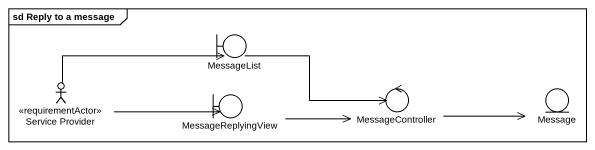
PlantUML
@startuml
mainframe sd Reply to a message
boundary MessageList
actor "Service Provider" as Service_Provider <<requirementActor>>
boundary MessageReplyingView
control MessageController
entity Message
MessageList -right-> MessageController
Service_Provider -right-> MessageList
Service_Provider -right-> MessageReplyingView
MessageReplyingView -right-> MessageController
MessageController -right-> Message
@enduml
